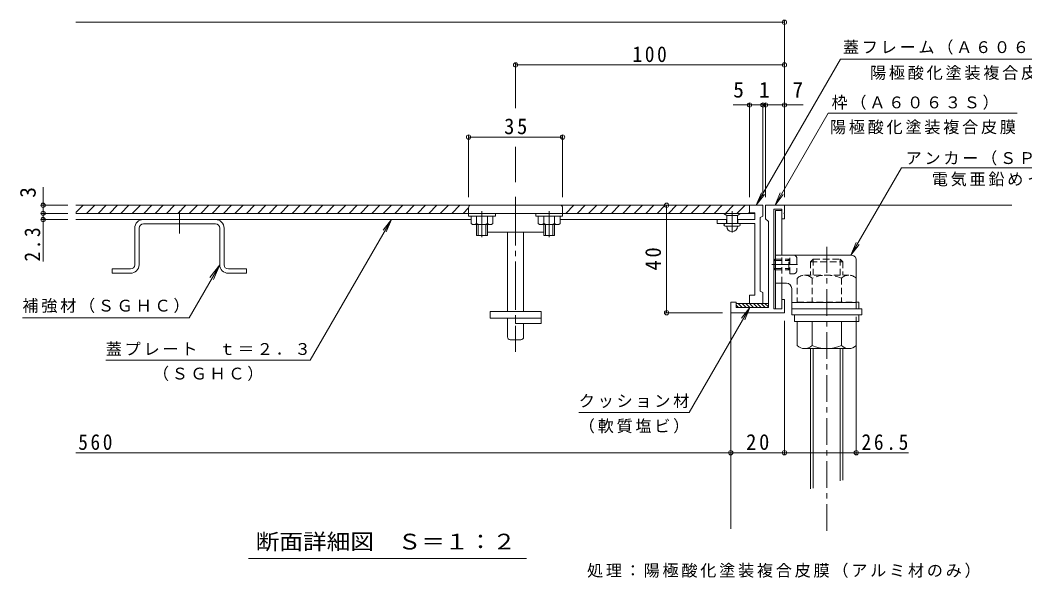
# Model space of a CAD drawing. Units: millimetres on the paper, enlarged 3 times, with parts at other scales. Extents: x -964 to 1149, y -796 to 763.
# Drawn here: x -908 to -347, y -266 to 45 of the extents above; entities that cross this region are included whole.
import ezdxf
from ezdxf.enums import TextEntityAlignment as Align

# ---------------------------------------------------------------- set-up
doc = ezdxf.new("R2010")
doc.units = ezdxf.units.MM
doc.header["$LTSCALE"] = 3
doc.header["$PDMODE"] = 32
doc.header["$PDSIZE"] = 2.4
for name, pattern in [('CHAIN1', [8, 5, -1, 1, -1]), ('CHAIN2', [12, 9, -1, 1, -1]), ('DASHED1', [1.8, 1.2, -0.6])]:
    doc.linetypes.add(name, pattern=pattern)
for name, color, linetype, lineweight in [('D-1', 2, 'Continuous', 9), ('D-2', 3, 'Continuous', 9), ('D-4', 7, 'Continuous', 9), ('D-5', 7, 'Continuous', 9), ('D-6', 6, 'Continuous', 5), ('D-8', 4, 'Continuous', 9), ('D-9', 4, 'Continuous', 9), ('D-A', 3, 'Continuous', 9)]:
    doc.layers.add(name, color=color, linetype=linetype, lineweight=lineweight)
doc.styles.add('ＭＳ ゴシック', font='')
doc.styles.get('ＭＳ ゴシック').set_extended_font_data('MS Gothic')

msp = doc.modelspace()

# ---------------------------------------------------------------- linework, layer by layer
at = {"layer": 'D-1'}
for p, q in [((-491.838, -57.908), (-491.838, -65.408)), ((-481.338, -57.908), (-491.838, -57.908)), ((-482.838, -60.158), (-487.338, -60.158)), ((-487.338, -60.158), (-487.338, -115.658)), ((-482.838, -60.158), (-482.838, -65.408)), ((-481.338, -57.908), (-481.338, -62.108)), ((-490.338, -66.908), (-491.838, -65.408)), ((-481.338, -65.408), (-482.838, -65.408)), ((-481.638, -62.408), (-481.338, -62.108)), ((-481.638, -62.408), (-481.338, -62.708)), ((-481.338, -62.708), (-481.338, -65.408)), ((-508.338, -111.908), (-511.338, -111.908)), ((-511.338, -111.908), (-511.338, -117.908)), ((-508.338, -111.908), (-508.338, -114.908)), ((-481.338, -110.408), (-481.338, -117.908)), ((-482.838, -115.658), (-487.338, -115.658)), ((-481.338, -117.908), (-511.338, -117.908))]:
    msp.add_line(p, q, dxfattribs=at)
at = {"layer": 'D-1', "color": 3, "linetype": 'CHAIN1'}
msp.add_line((-457.788, -239.63), (-457.788, -81.129), dxfattribs=at)
at = {"layer": 'D-1'}
for points in [[(-490.338, -66.908), (-490.338, -114.908), (-508.338, -114.908)], [(-481.338, -110.408), (-482.838, -110.408), (-482.838, -115.658)]]:
    msp.add_lwpolyline(points, dxfattribs=at)
at = {"layer": 'D-2', "linetype": 'CHAIN2'}
msp.add_line((-631.338, -53.275), (-631.338, -139.739), dxfattribs=at)
at = {"layer": 'D-2'}
for p, q in [((-876.541, -61.993), (-872.456, -57.908)), ((-493.338, -57.909), (-876.541, -57.909)), ((-870.592, -62.409), (-866.092, -57.908)), ((-864.228, -62.409), (-859.728, -57.908)), ((-857.864, -62.409), (-853.364, -57.908)), ((-851.5, -62.409), (-847, -57.908)), ((-845.136, -62.409), (-840.636, -57.908)), ((-838.772, -62.409), (-834.272, -57.908)), ((-832.409, -62.409), (-827.908, -57.908)), ((-826.045, -62.409), (-821.545, -57.908)), ((-819.681, -62.409), (-815.181, -57.908)), ((-813.317, -62.409), (-808.817, -57.908)), ((-806.953, -62.409), (-802.453, -57.908)), ((-800.589, -62.409), (-796.089, -57.908)), ((-794.225, -62.409), (-789.725, -57.908)), ((-787.861, -62.409), (-783.361, -57.908)), ((-781.497, -62.409), (-776.997, -57.908)), ((-775.133, -62.409), (-770.633, -57.908)), ((-768.769, -62.409), (-764.269, -57.908)), ((-762.405, -62.409), (-757.905, -57.908)), ((-756.041, -62.409), (-751.541, -57.908)), ((-749.677, -62.409), (-745.177, -57.908)), ((-743.313, -62.409), (-738.813, -57.908)), ((-736.949, -62.409), (-732.449, -57.908)), ((-730.585, -62.409), (-726.085, -57.908)), ((-724.221, -62.409), (-719.721, -57.908)), ((-717.857, -62.409), (-713.357, -57.908)), ((-711.493, -62.409), (-706.993, -57.908)), ((-705.129, -62.409), (-700.629, -57.908)), ((-698.765, -62.409), (-694.265, -57.908)), ((-692.401, -62.409), (-687.901, -57.908)), ((-686.038, -62.409), (-681.537, -57.908)), ((-679.674, -62.409), (-675.173, -57.908)), ((-673.31, -62.409), (-668.81, -57.908)), ((-666.946, -62.409), (-662.446, -57.908)), ((-660.582, -62.409), (-657.588, -59.415)), ((-657.588, -59.259), (-657.588, -62.409)), ((-605.088, -59.259), (-605.088, -62.409)), ((-603.306, -62.409), (-598.806, -57.908)), ((-596.942, -62.409), (-592.442, -57.908)), ((-590.578, -62.409), (-586.078, -57.908)), ((-584.214, -62.409), (-579.714, -57.908)), ((-577.85, -62.409), (-573.35, -57.908)), ((-571.486, -62.409), (-566.986, -57.908)), ((-565.122, -62.409), (-560.622, -57.908)), ((-558.758, -62.409), (-554.258, -57.908)), ((-552.394, -62.409), (-547.894, -57.908)), ((-546.03, -62.409), (-541.53, -57.908)), ((-539.666, -62.409), (-535.166, -57.908)), ((-533.303, -62.409), (-528.802, -57.908)), ((-526.938, -62.409), (-522.438, -57.908)), ((-520.575, -62.409), (-516.074, -57.908)), ((-514.211, -62.409), (-509.711, -57.908)), ((-507.847, -62.409), (-503.347, -57.908)), ((-493.338, -63.909), (-493.338, -57.908)), ((-876.541, -62.409), (-497.838, -62.409)), ((-656.163, -65.859), (-876.541, -65.859)), ((-656.163, -68.146), (-656.163, -63.909)), ((-653.132, -68.146), (-653.132, -63.909)), ((-647.044, -68.146), (-647.044, -63.909)), ((-644.013, -68.146), (-644.013, -63.909)), ((-642.588, -62.409), (-642.588, -63.909)), ((-618.663, -68.146), (-618.663, -63.909)), ((-615.632, -68.146), (-615.632, -63.909)), ((-609.544, -68.146), (-609.544, -63.909)), ((-606.513, -68.146), (-606.513, -63.909)), ((-513.588, -65.859), (-606.513, -65.859)), ((-605.088, -62.409), (-605.088, -63.909)), ((-518.838, -68.108), (-518.838, -65.859)), ((-515.388, -62.409), (-513.588, -63.608)), ((-513.738, -68.108), (-513.738, -65.859)), ((-513.588, -68.108), (-513.588, -63.608)), ((-505.788, -62.409), (-507.588, -63.608)), ((-497.838, -65.859), (-507.588, -65.859)), ((-507.438, -68.108), (-507.438, -65.859)), ((-501.483, -62.409), (-500.838, -61.763)), ((-494.838, -64.658), (-493.338, -63.909)), ((-494.838, -105.909), (-494.838, -64.658)), ((-843.738, -70.659), (-843.738, -91.059)), ((-841.338, -70.659), (-841.338, -91.059)), ((-838.938, -68.258), (-798.738, -68.258)), ((-796.338, -70.659), (-796.338, -91.059)), ((-793.938, -70.659), (-793.938, -91.059)), ((-654.648, -68.709), (-645.529, -68.709)), ((-653.088, -68.709), (-653.088, -74.709)), ((-652.188, -68.709), (-652.188, -74.709)), ((-647.988, -68.709), (-647.988, -74.709)), ((-647.088, -68.709), (-647.088, -74.709)), ((-617.147, -68.709), (-608.028, -68.709)), ((-615.588, -68.709), (-615.588, -74.709)), ((-614.688, -68.709), (-614.688, -74.709)), ((-610.488, -68.709), (-610.488, -74.709)), ((-609.588, -68.709), (-609.588, -74.709)), ((-497.838, -68.108), (-518.838, -68.108)), ((-506.838, -69.608), (-514.338, -69.608)), ((-497.838, -108.158), (-497.838, -68.108)), ((-653.088, -74.709), (-647.088, -74.709)), ((-647.088, -72.909), (-615.588, -72.909)), ((-635.838, -117.158), (-635.838, -72.909)), ((-626.838, -117.158), (-626.838, -72.909)), ((-615.588, -74.709), (-609.588, -74.709)), ((-856.338, -93.458), (-846.138, -93.458)), ((-856.338, -95.859), (-856.338, -93.458)), ((-791.538, -93.458), (-781.338, -93.458)), ((-781.338, -95.859), (-781.338, -93.458)), ((-856.338, -95.859), (-846.138, -95.859)), ((-791.538, -95.859), (-781.338, -95.859)), ((-500.838, -112.659), (-500.838, -108.158)), ((-497.838, -108.158), (-500.838, -108.158)), ((-617.088, -117.158), (-645.588, -117.158)), ((-645.588, -117.158), (-645.588, -120.909)), ((-617.088, -117.158), (-617.088, -123.909)), ((-493.338, -112.659), (-500.838, -112.659)), ((-617.088, -120.909), (-645.588, -120.909)), ((-635.838, -131.409), (-635.838, -120.909)), ((-631.338, -123.909), (-631.338, -120.909)), ((-617.088, -123.909), (-631.338, -123.909)), ((-626.838, -131.409), (-626.838, -123.909)), ((-628.338, -132.909), (-634.338, -132.909))]:
    msp.add_line(p, q, dxfattribs=at)
at = {"layer": 'D-2', "linetype": 'CHAIN1'}
for p, q in [((-818.838, -60.956), (-818.838, -73.574)), ((-650.088, -61.265), (-650.088, -75.666)), ((-612.588, -61.265), (-612.588, -75.666)), ((-510.588, -73.084), (-510.588, -61.27))]:
    msp.add_line(p, q, dxfattribs=at)
at = {"layer": 'D-2'}
for points in [[(-497.838, -65.859), (-497.838, -62.109), (-500.838, -62.109), (-500.838, -57.908)], [(-657.588, -62.409), (-657.588, -63.909), (-642.588, -63.909)], [(-620.088, -62.409), (-620.088, -63.909), (-605.088, -63.909)], [(-507.588, -68.108), (-507.588, -63.608), (-513.588, -63.608)], [(-493.338, -112.659), (-493.338, -106.659), (-494.838, -105.909)]]:
    msp.add_lwpolyline(points, dxfattribs=at)
for centre, radius, start, end in [((-656.238, -59.259), 1.35, 90, 180), ((-606.438, -59.259), 1.35, 0, 90), ((-838.938, -70.659), 4.8, 90, 180), ((-798.738, -70.659), 4.8, 0, 90), ((-838.938, -70.659), 2.4, 90, 180), ((-798.738, -70.659), 2.4, 0, 90), ((-654.648, -66.387), 2.321, 229.24547, 310.75471), ((-650.088, -60.198), 8.511, 249.04448, 290.95552), ((-645.529, -66.387), 2.321, 229.24486, 310.75514), ((-617.147, -66.387), 2.321, 229.24547, 310.75471), ((-612.588, -60.198), 8.511, 249.04448, 290.95552), ((-608.028, -66.387), 2.321, 229.24486, 310.75514), ((-514.338, -68.858), 0.75, 90.00568, 269.99432), ((-510.588, -69.608), 3, 180, 0), ((-506.838, -68.858), 0.75, 270.00568, 89.99432), ((-846.138, -91.059), 2.4, 270, 0), ((-846.138, -91.059), 4.8, 270, 0), ((-791.538, -91.059), 4.8, 180, 270), ((-791.538, -91.059), 2.4, 180, 270), ((-634.338, -131.409), 1.5, 180, 270), ((-628.338, -131.409), 1.5, 270, 0)]:
    msp.add_arc(centre, radius, start, end, dxfattribs=at)
at = {"layer": 'D-4'}
for p, q in [((-481.338, -53.408), (-481.338, 45.146)), ((-876.541, 44.247), (-481.338, 44.247)), ((-631.338, -3.788), (-631.338, 21.297)), ((-631.338, 20.397), (-481.338, 20.397)), ((-509.96, -1.936), (-493.338, -1.936)), ((-500.838, -53.408), (-500.838, -1.036)), ((-493.338, -53.408), (-493.338, -1.036)), ((-493.338, -1.936), (-491.838, -1.936)), ((-491.838, -53.408), (-491.838, -1.036)), ((-491.838, -1.936), (-470.918, -1.936)), ((-657.588, -53.408), (-657.588, -18.947)), ((-657.588, -19.847), (-605.088, -19.847)), ((-605.088, -53.408), (-605.088, -18.947)), ((-631.338, -45.079), (-631.338, -25.201)), ((-894.877, -89.304), (-894.877, -47.729)), ((-881.041, -57.908), (-895.777, -57.908)), ((-547.115, -117.908), (-547.115, -57.908)), ((-542.615, -57.908), (-546.215, -57.908)), ((-881.041, -62.409), (-895.777, -62.409)), ((-881.041, -65.859), (-895.777, -65.859)), ((-700.569, -65.859), (-745.902, -144.376)), ((-700.569, -65.859), (-705.135, -71.809)), ((-700.569, -65.859), (-703.44, -72.788)), ((-796.338, -91.059), (-813.422, -120.649)), ((-796.338, -91.059), (-801.817, -98.199)), ((-796.338, -91.059), (-799.782, -99.373)), ((-906.422, -120.649), (-813.422, -120.649)), ((-515.838, -117.908), (-548.015, -117.908)), ((-481.338, -122.408), (-481.338, -196.938)), ((-441.288, -120.156), (-441.288, -196.938)), ((-859.902, -144.376), (-745.902, -144.376)), ((-876.541, -196.038), (-511.338, -196.038)), ((-511.338, -196.038), (-481.338, -196.038)), ((-481.338, -196.038), (-441.288, -196.038)), ((-441.288, -196.038), (-412.108, -196.038))]:
    msp.add_line(p, q, dxfattribs=at)
for p in [(-481.338, 44.247), (-631.338, 20.397), (-481.338, 20.397), (-500.838, -1.936), (-493.338, -1.936), (-491.838, -1.936), (-481.338, -1.936), (-657.588, -19.847), (-605.088, -19.847), (-894.877, -57.908), (-894.877, -62.409), (-547.115, -57.908), (-894.877, -65.859), (-547.115, -117.908), (-511.338, -196.038), (-481.338, -196.038), (-441.288, -196.038)]:
    msp.add_point(p, dxfattribs=at)
at = {"layer": 'D-5'}
for p, q in [((-486.588, -57.908), (-456.925, -6.531)), ((-456.925, -6.531), (-351.56, -6.531)), ((-444.286, -85.656), (-416.154, -36.93)), ((-416.154, -36.93), (-310.254, -36.93)), ((-497.088, -57.908), (-494.218, -50.979)), ((-497.088, -57.908), (-492.522, -51.958)), ((-486.588, -57.908), (-483.718, -50.979)), ((-486.588, -57.908), (-482.022, -51.958)), ((-444.286, -85.656), (-441.417, -78.727)), ((-444.286, -85.656), (-439.721, -79.706)), ((-500.666, -114.908), (-534.578, -173.645)), ((-500.666, -114.908), (-505.232, -120.858)), ((-500.666, -114.908), (-503.536, -121.837)), ((-596.078, -173.645), (-534.578, -173.645)), ((-780.351, -255.106), (-625.276, -255.106))]:
    msp.add_line(p, q, dxfattribs=at)
msp.add_lwpolyline([(-497.088, -57.908), (-450.021, 23.613), (-318.188, 23.613)], dxfattribs=at)
at = {"layer": 'D-6'}
for p, q in [((-481.338, -57.908), (-354.527, -57.908)), ((-511.338, -117.908), (-511.338, -238.388))]:
    msp.add_line(p, q, dxfattribs=at)
at = {"layer": 'D-8', "color": 3}
for p, q in [((-466.788, -89.408), (-465.288, -87.908)), ((-450.288, -87.908), (-448.788, -89.408)), ((-466.788, -137.856), (-466.788, -216.108)), ((-465.288, -137.856), (-465.288, -215.706)), ((-450.288, -137.856), (-450.288, -211.687)), ((-448.788, -137.856), (-448.788, -211.285))]:
    msp.add_line(p, q, dxfattribs=at)
at = {"layer": 'D-8', "color": 3, "linetype": 'DASHED1'}
for p, q in [((-466.788, -89.408), (-448.788, -89.408)), ((-466.788, -89.408), (-466.788, -96.906)), ((-465.288, -87.908), (-450.288, -87.908)), ((-465.288, -87.908), (-465.288, -96.906)), ((-450.288, -87.908), (-450.288, -96.906))]:
    msp.add_line(p, q, dxfattribs=at)
at = {"layer": 'D-8', "linetype": 'DASHED1'}
for p, q in [((-448.788, -89.408), (-448.788, -96.906)), ((-470.099, -96.906), (-445.476, -96.906)), ((-465.986, -98.595), (-465.986, -111.906)), ((-449.59, -98.595), (-449.59, -111.906)), ((-441.363, -98.595), (-441.363, -111.906))]:
    msp.add_line(p, q, dxfattribs=at)
at = {"layer": 'D-8', "color": 6, "lineweight": 5}
for p, q in [((-439.788, -111.906), (-441.363, -111.906)), ((-439.788, -111.906), (-439.788, -115.656)), ((-475.788, -122.856), (-475.788, -119.106)), ((-474.213, -122.856), (-475.788, -122.856)), ((-439.788, -122.856), (-441.363, -122.856)), ((-439.788, -122.856), (-439.788, -119.106))]:
    msp.add_line(p, q, dxfattribs=at)
at = {"layer": 'D-8'}
for p, q in [((-465.986, -136.167), (-465.986, -122.856)), ((-449.59, -136.167), (-449.59, -122.856)), ((-441.363, -136.167), (-441.363, -122.856)), ((-470.099, -137.856), (-445.476, -137.856))]:
    msp.add_line(p, q, dxfattribs=at)
at = {"layer": 'D-8', "linetype": 'DASHED1'}
msp.add_lwpolyline([(-474.213, -98.595), (-474.213, -111.906), (-441.363, -111.906)], dxfattribs=at)
at = {"layer": 'D-8'}
msp.add_lwpolyline([(-474.213, -136.167), (-474.213, -122.856), (-441.363, -122.856)], dxfattribs=at)
at = {"layer": 'D-8', "linetype": 'DASHED1'}
for centre, radius, start, end in [((-470.099, -102.761), 5.854, 45.3613, 134.63896), ((-457.788, -117.648), 20.742, 66.7198, 113.2803), ((-445.476, -102.761), 5.855, 45.3613, 134.63818)]:
    msp.add_arc(centre, radius, start, end, dxfattribs=at)
at = {"layer": 'D-8'}
for centre, radius, start, end in [((-470.099, -132.001), 5.854, 225.36104, 314.6387), ((-457.788, -117.114), 20.742, 246.7197, 293.2802), ((-445.476, -132.001), 5.855, 225.36182, 314.6387)]:
    msp.add_arc(centre, radius, start, end, dxfattribs=at)
at = {"layer": 'D-9'}
for p, q in [((-490.338, -112.658), (-508.338, -112.658)), ((-507.03, -114.908), (-508.338, -113.601)), ((-504.909, -114.908), (-507.159, -112.658)), ((-502.788, -114.908), (-505.038, -112.658)), ((-500.666, -114.908), (-502.916, -112.658)), ((-498.545, -114.908), (-500.795, -112.658)), ((-496.424, -114.908), (-498.674, -112.658)), ((-494.302, -114.908), (-496.552, -112.658)), ((-492.181, -114.908), (-494.431, -112.658)), ((-490.338, -114.63), (-492.31, -112.658))]:
    msp.add_line(p, q, dxfattribs=at)
at = {"layer": 'D-A'}
for p, q in [((-486.288, -115.658), (-486.288, -60.908)), ((-487.338, -88.658), (-486.588, -87.908)), ((-486.288, -88.658), (-487.338, -88.658)), ((-486.588, -93.908), (-486.588, -87.908)), ((-486.288, -87.908), (-486.588, -87.908)), ((-444.286, -85.656), (-486.288, -85.656)), ((-441.289, -88.656), (-441.288, -115.656)), ((-487.338, -93.158), (-486.588, -93.908)), ((-486.288, -93.158), (-487.337, -93.158)), ((-486.288, -93.908), (-486.588, -93.908)), ((-486.288, -101.406), (-480.288, -101.406)), ((-482.838, -101.406), (-482.838, -110.408)), ((-477.288, -104.406), (-477.288, -115.656)), ((-486.288, -115.658), (-482.838, -115.658)), ((-477.288, -112.206), (-441.288, -112.206)), ((-477.288, -119.106), (-477.288, -115.656)), ((-477.288, -115.656), (-438.288, -115.656))]:
    msp.add_line(p, q, dxfattribs=at)
at = {"layer": 'D-A', "linetype": 'DASHED1'}
for p, q in [((-486.288, -87.908), (-478.338, -87.908)), ((-486.288, -88.658), (-478.338, -88.658)), ((-482.838, -101.406), (-482.838, -85.656)), ((-478.338, -87.908), (-479.838, -88.658)), ((-478.848, -93.158), (-478.848, -88.658)), ((-478.338, -96.158), (-478.338, -85.658)), ((-474.438, -87.609), (-474.438, -94.209)), ((-486.288, -93.158), (-478.338, -93.158)), ((-486.288, -93.908), (-478.338, -93.908)), ((-478.338, -93.908), (-479.838, -93.158)), ((-476.388, -96.158), (-478.338, -96.158))]:
    msp.add_line(p, q, dxfattribs=at)
at = {"layer": 'D-A', "linetype": 'CHAIN1'}
msp.add_line((-488.421, -90.908), (-474.029, -90.908), dxfattribs=at)
at = {"layer": 'D-A'}
for points in [[(-486.288, -60.908), (-482.838, -60.908), (-482.838, -85.656)], [(-477.288, -119.106), (-438.288, -119.106), (-438.288, -115.656)]]:
    msp.add_lwpolyline(points, dxfattribs=at)
at = {"layer": 'D-A', "linetype": 'DASHED1'}
for centre, start, end in [((-476.388, -87.609), 1.34737, 90.00069), ((-476.388, -94.209), 269.99731, 0.00806)]:
    msp.add_arc(centre, 1.95, start, end, dxfattribs=at)
at = {"layer": 'D-A'}
for centre, start, end in [((-444.288, -88.656), 0, 92.15979), ((-480.288, -104.406), 359.9991, 89.99777)]:
    msp.add_arc(centre, 3, start, end, dxfattribs=at)

# ---------------------------------------------------------------- texts
at = {"layer": 'D-4', "color": 2, "style": 'ＭＳ ゴシック'}
for s, p in [('5', (-509.96, -0.436)), ('1', (-495.588, -0.436)), ('7', (-476.918, -0.436))]:
    msp.add_text(s, height=8.798, dxfattribs=at).set_placement(p, align=Align.BOTTOM_LEFT)
msp.add_text('3', height=8.798, rotation=90, dxfattribs=at).set_placement((-896.377, -53.729), align=Align.BOTTOM_LEFT)
at = {"layer": 'D-4', "color": 2, "char_height": 8.798, "attachment_point": 7, "style": 'ＭＳ ゴシック'}
for s, insert in [('\\T1.27;\\W0.9;100', (-566.088, 21.897)), ('\\T1.27;\\W0.95;35', (-637.713, -18.347)), ('\\T1.27;\\W0.9;560', (-875.283, -194.538)), ('\\T1.27;\\W0.95;20', (-502.713, -194.538)), ('\\T1.28;\\W0.9;26.5', (-438.358, -194.538))]:
    msp.add_mtext(s, dxfattribs=dict(at, insert=insert))
at = {"layer": 'D-4', "color": 2, "char_height": 8.798, "attachment_point": 7, "rotation": 90, "style": 'ＭＳ ゴシック'}
for s, insert in [('\\T1.27;\\W0.9;2.3', (-896.377, -89.304)), ('\\T1.27;\\W0.95;40', (-550.115, -94.283))]:
    msp.add_mtext(s, dxfattribs=dict(at, insert=insert))
at = {"layer": 'D-4', "char_height": 6.598, "attachment_point": 7, "style": 'ＭＳ ゴシック'}
for s, insert in [('\\T1.17;補強材（ＳＧＨＣ）', (-906.422, -118.085)), ('\\T1.17;蓋プレート\u3000ｔ＝２．３', (-859.902, -141.812)), ('\\T1.17;（ＳＧＨＣ）', (-833.652, -155.99)), ('\\T1.17;処理：陽極酸化塗装複合皮膜（アルミ材のみ）', (-591.486, -265.868))]:
    msp.add_mtext(s, dxfattribs=dict(at, insert=insert))
at = {"layer": 'D-5', "color": 2, "style": 'ＭＳ ゴシック', "width": 1.1}
msp.add_text('断面詳細図\u3000Ｓ＝１：２', height=8.798, dxfattribs=at).set_placement((-776.314, -252.647), align=Align.BOTTOM_LEFT)
at = {"layer": 'D-5', "char_height": 6.598, "attachment_point": 7, "style": 'ＭＳ ゴシック'}
for s, insert in [('\\T1.17;蓋フレーム（Ａ６０６３Ｓ）', (-448.739, 26.178)), ('\\T1.17;陽極酸化塗装複合皮膜', (-433.63, 12)), ('\\T1.17;枠（Ａ６０６３Ｓ）', (-455.06, -4.665)), ('\\T1.17;陽極酸化塗装複合皮膜', (-455.992, -18.303)), ('\\T1.17;アンカー（ＳＰＨＣ）', (-413.754, -35.729)), ('\\T1.17;電気亜鉛めっき', (-399.204, -47.393)), ('\\T1.17;クッション材', (-596.078, -171.08)), ('\\T1.17;（軟質塩ビ）', (-596.078, -185.258))]:
    msp.add_mtext(s, dxfattribs=dict(at, insert=insert))

doc.saveas('drawing.dxf')
